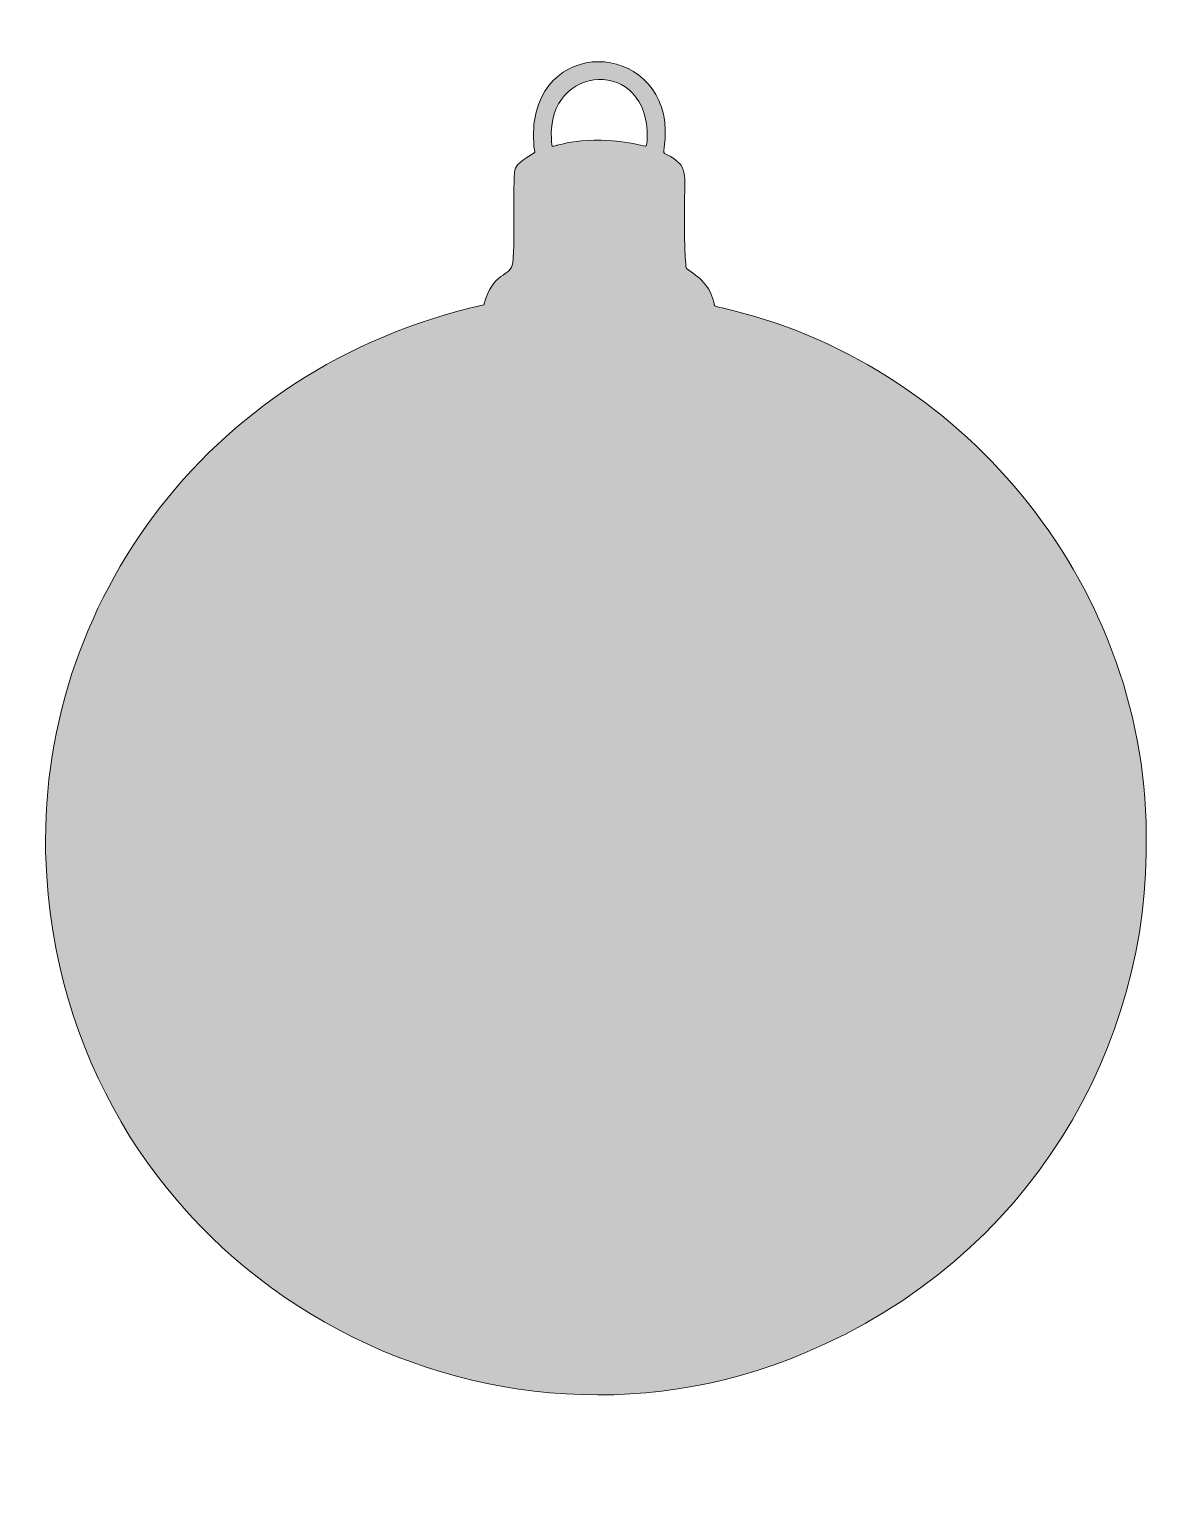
# Model space of a CAD drawing. Header units: inches. Extents: x -89.12 to -81.62, y -6.52 to -5.74.
# Drawn here: x -82.2 to -81.618, y -6.499 to -5.74 of the extents above; entities that cross this region are included whole.
import ezdxf

# ---------------------------------------------------------------- set-up
doc = ezdxf.new("R2010")
doc.units = ezdxf.units.IN
doc.header["$MEASUREMENT"] = 0
doc.layers.add('Christmas ball 01', color=7, linetype='Continuous')

msp = doc.modelspace()

# ---------------------------------------------------------------- hatches: boundary and pattern name
at = {"layer": 'Christmas ball 01'}
h = msp.add_hatch(color=2, dxfattribs=at)
h.dxf.hatch_style = 2
edge = h.paths.add_edge_path()
edge.add_spline(control_points=[(-81.62022, -6.15695), (-81.62108, -6.02453), (-81.71858, -5.91139), (-81.84026, -5.88416), (-81.84445, -5.88322), (-81.84401, -5.88367), (-81.84458, -5.88108), (-81.84651, -5.87248), (-81.85197, -5.86832), (-81.85877, -5.86375), (-81.85981, -5.85683), (-81.85971, -5.84639), (-81.85974, -5.83289), (-81.85977, -5.81407), (-81.85734, -5.81057), (-81.86904, -5.80456), (-81.87095, -5.80358), (-81.87064, -5.80377), (-81.87023, -5.801), (-81.8628, -5.74971), (-81.92962, -5.73962), (-81.93757, -5.78686), (-81.93832, -5.79133), (-81.93803, -5.80109), (-81.93736, -5.80332), (-81.93712, -5.8041), (-81.94508, -5.80713), (-81.94735, -5.81158), (-81.94912, -5.81504), (-81.94739, -5.84828), (-81.94876, -5.86071), (-81.94959, -5.86823), (-81.95952, -5.86516), (-81.96372, -5.88258), (-82.10965, -5.91508), (-82.19956, -6.04388), (-82.1905, -6.17897), (-82.17685, -6.38249), (-81.9693, -6.49867), (-81.79759, -6.42634), (-81.67991, -6.37677), (-81.61791, -6.26656), (-81.62022, -6.15695)], knot_values=[0, 0, 0, 0, 1, 1, 1, 2, 2, 2, 3, 3, 3, 4, 4, 4, 5, 5, 5, 6, 6, 6, 7, 7, 7, 8, 8, 8, 9, 9, 9, 10, 10, 10, 11, 11, 11, 12, 12, 12, 13, 13, 13, 14, 14, 14, 14], degree=3, periodic=1)
edge = h.paths.add_edge_path()
edge.add_spline(control_points=[(-81.8791, -5.79595), (-81.87927, -5.80094), (-81.87924, -5.80052), (-81.8819, -5.79985), (-81.90623, -5.79376), (-81.92601, -5.79983), (-81.92593, -5.79983), (-81.92878, -5.80052), (-81.92845, -5.80117), (-81.92874, -5.79668), (-81.93137, -5.757), (-81.87769, -5.75399), (-81.8791, -5.79595)], knot_values=[0, 0, 0, 0, 1, 1, 1, 2, 2, 2, 3, 3, 3, 4, 4, 4, 4], degree=3, periodic=1)

# ---------------------------------------------------------------- linework, layer by layer
at = {"layer": 'Christmas ball 01', "lineweight": 0}
for points, knots in [([(-81.62022, -6.15695), (-81.62108, -6.02453), (-81.71858, -5.91139), (-81.84026, -5.88416), (-81.84445, -5.88322), (-81.84401, -5.88367), (-81.84458, -5.88108), (-81.84651, -5.87248), (-81.85197, -5.86832), (-81.85877, -5.86375), (-81.85981, -5.85683), (-81.85971, -5.84639), (-81.85974, -5.83289), (-81.85977, -5.81407), (-81.85734, -5.81057), (-81.86904, -5.80456), (-81.87095, -5.80358), (-81.87064, -5.80377), (-81.87023, -5.801), (-81.8628, -5.74971), (-81.92962, -5.73962), (-81.93757, -5.78686), (-81.93832, -5.79133), (-81.93803, -5.80109), (-81.93736, -5.80332), (-81.93712, -5.8041), (-81.94508, -5.80713), (-81.94735, -5.81158), (-81.94912, -5.81504), (-81.94739, -5.84828), (-81.94876, -5.86071), (-81.94959, -5.86823), (-81.95952, -5.86516), (-81.96372, -5.88258), (-82.10965, -5.91508), (-82.19956, -6.04388), (-82.1905, -6.17897), (-82.17685, -6.38249), (-81.9693, -6.49867), (-81.79759, -6.42634), (-81.67991, -6.37677), (-81.61791, -6.26656), (-81.62022, -6.15695)], [0, 0, 0, 0, 1, 1, 1, 2, 2, 2, 3, 3, 3, 4, 4, 4, 5, 5, 5, 6, 6, 6, 7, 7, 7, 8, 8, 8, 9, 9, 9, 10, 10, 10, 11, 11, 11, 12, 12, 12, 13, 13, 13, 14, 14, 14, 14]), ([(-81.8791, -5.79595), (-81.87927, -5.80094), (-81.87924, -5.80052), (-81.8819, -5.79985), (-81.90623, -5.79376), (-81.92601, -5.79983), (-81.92593, -5.79983), (-81.92878, -5.80052), (-81.92845, -5.80117), (-81.92874, -5.79668), (-81.93137, -5.757), (-81.87769, -5.75399), (-81.8791, -5.79595)], [0, 0, 0, 0, 1, 1, 1, 2, 2, 2, 3, 3, 3, 4, 4, 4, 4])]:
    msp.add_open_spline(points, degree=3, knots=knots, dxfattribs=at)

doc.saveas('drawing.dxf')
